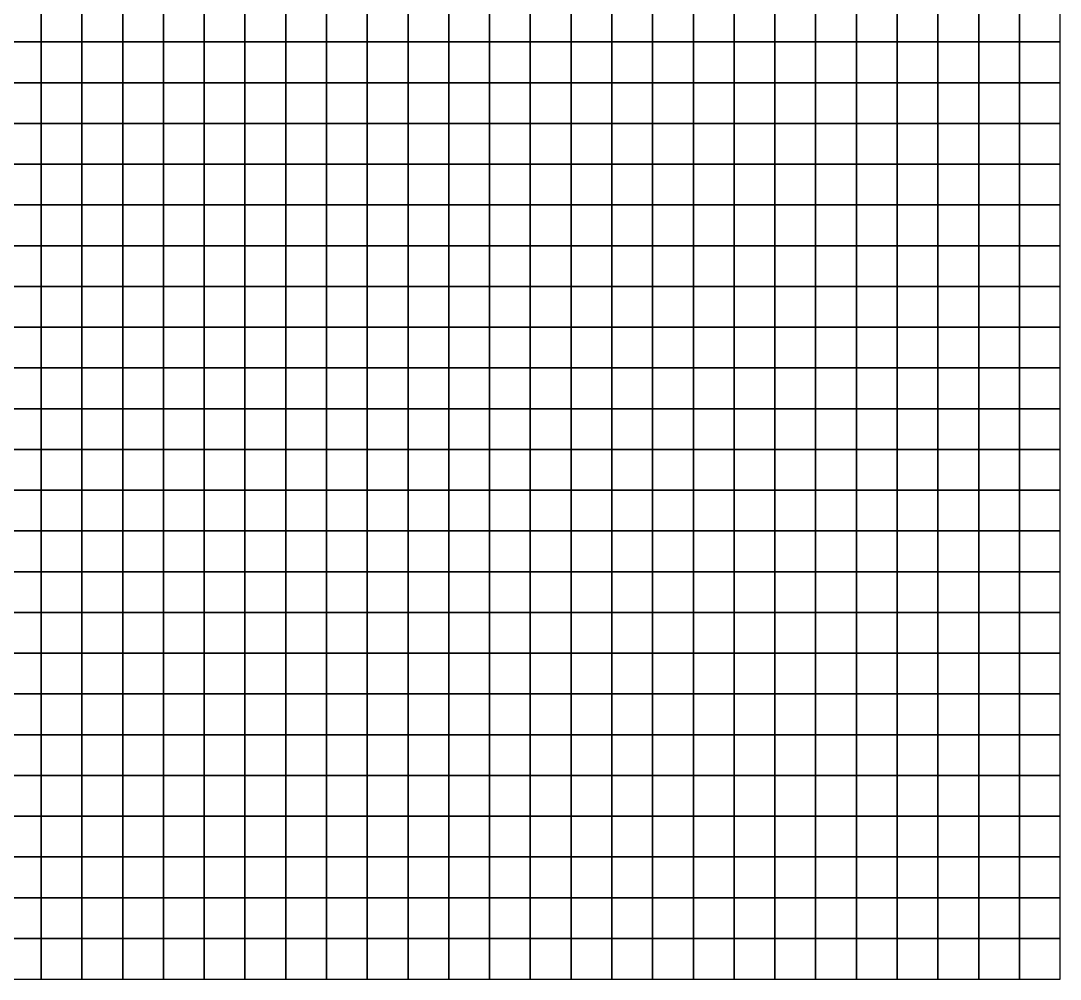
# Model space of a CAD drawing. Header units: metres. Extents: x 0 to 500, y 0 to 480.
# Drawn here: x 245 to 500, y 0 to 235.2 of the extents above; entities that cross this region are included whole.
import ezdxf

# ---------------------------------------------------------------- set-up
doc = ezdxf.new("R2010")
doc.units = ezdxf.units.M

msp = doc.modelspace()

# ---------------------------------------------------------------- linework, layer by layer
at = {"layer": 'B2'}
for points in [[(240, 230, -273.12), (250, 230, -271.6), (250, 240, -275.6), (240, 240, -277.11)], [(250, 230, -271.6), (260, 230, -270.09), (260, 240, -274.11), (250, 240, -275.6)], [(260, 230, -270.09), (270, 230, -268.58), (270, 240, -272.62), (260, 240, -274.11)], [(270, 230, -268.58), (280, 230, -267.07), (280, 240, -271.14), (270, 240, -272.62)], [(280, 230, -267.07), (290, 230, -265.83), (290, 240, -269.91), (280, 240, -271.14)], [(290, 230, -265.83), (300, 230, -264.87), (300, 240, -268.94), (290, 240, -269.91)], [(300, 230, -264.87), (310, 230, -264.19), (310, 240, -268.22), (300, 240, -268.94)], [(310, 230, -264.19), (320, 230, -263.78), (320, 240, -267.76), (310, 240, -268.22)], [(320, 230, -263.78), (330, 230, -263.66), (330, 240, -267.56), (320, 240, -267.76)], [(330, 230, -263.66), (340, 230, -263.53), (340, 240, -267.36), (330, 240, -267.56)], [(340, 230, -263.53), (350, 230, -263.41), (350, 240, -267.16), (340, 240, -267.36)], [(350, 230, -263.41), (360, 230, -263.29), (360, 240, -266.96), (350, 240, -267.16)], [(360, 230, -263.29), (370, 230, -263.16), (370, 240, -266.77), (360, 240, -266.96)], [(370, 230, -263.16), (380, 230, -263.03), (380, 240, -266.56), (370, 240, -266.77)], [(380, 230, -263.03), (390, 230, -262.78), (390, 240, -266.23), (380, 240, -266.56)], [(390, 230, -262.78), (400, 230, -262.4), (400, 240, -265.75), (390, 240, -266.23)], [(400, 230, -262.4), (410, 230, -261.9), (410, 240, -265.14), (400, 240, -265.75)], [(410, 230, -261.9), (420, 230, -261.27), (420, 240, -264.39), (410, 240, -265.14)], [(420, 230, -261.27), (430, 230, -260.53), (430, 240, -263.52), (420, 240, -264.39)], [(430, 230, -260.53), (440, 230, -259.79), (440, 240, -262.65), (430, 240, -263.52)], [(440, 230, -259.79), (450, 230, -259.05), (450, 240, -261.79), (440, 240, -262.65)], [(450, 230, -259.05), (460, 230, -258.31), (460, 240, -260.93), (450, 240, -261.79)], [(460, 230, -258.31), (470, 230, -257.58), (470, 240, -260.08), (460, 240, -260.93)], [(470, 230, -257.58), (480, 230, -256.84), (480, 240, -259.23), (470, 240, -260.08)], [(480, 230, -256.84), (490, 230, -256.25), (490, 240, -258.55), (480, 240, -259.23)], [(490, 230, -256.25), (500, 230, -255.81), (500, 240, -258.04), (490, 240, -258.55)], [(240, 220, -269.35), (250, 220, -267.78), (250, 230, -271.6), (240, 230, -273.12)], [(250, 220, -267.78), (260, 220, -266.2), (260, 230, -270.09), (250, 230, -271.6)], [(260, 220, -266.2), (270, 220, -264.63), (270, 230, -268.58), (260, 230, -270.09)], [(270, 220, -264.63), (280, 220, -263.06), (280, 230, -267.07), (270, 230, -268.58)], [(280, 220, -263.06), (290, 220, -261.8), (290, 230, -265.83), (280, 230, -267.07)], [(290, 220, -261.8), (300, 220, -260.83), (300, 230, -264.87), (290, 230, -265.83)], [(300, 220, -260.83), (310, 220, -260.17), (310, 230, -264.19), (300, 230, -264.87)], [(310, 220, -260.17), (320, 220, -259.81), (320, 230, -263.78), (310, 230, -264.19)], [(320, 220, -259.81), (330, 220, -259.75), (330, 230, -263.66), (320, 230, -263.78)], [(330, 220, -259.75), (340, 220, -259.7), (340, 230, -263.53), (330, 230, -263.66)], [(340, 220, -259.7), (350, 220, -259.65), (350, 230, -263.41), (340, 230, -263.53)], [(350, 220, -259.65), (360, 220, -259.6), (360, 230, -263.29), (350, 230, -263.41)], [(360, 220, -259.6), (370, 220, -259.55), (370, 230, -263.16), (360, 230, -263.29)], [(370, 220, -259.55), (380, 220, -259.5), (380, 230, -263.03), (370, 230, -263.16)], [(380, 220, -259.5), (390, 220, -259.32), (390, 230, -262.78), (380, 230, -263.03)], [(390, 220, -259.32), (400, 220, -259.03), (400, 230, -262.4), (390, 230, -262.78)], [(400, 220, -259.03), (410, 220, -258.62), (410, 230, -261.9), (400, 230, -262.4)], [(410, 220, -258.62), (420, 220, -258.09), (420, 230, -261.27), (410, 230, -261.9)], [(420, 220, -258.09), (430, 220, -257.45), (430, 230, -260.53), (420, 230, -261.27)], [(430, 220, -257.45), (440, 220, -256.82), (440, 230, -259.79), (430, 230, -260.53)], [(440, 220, -256.82), (450, 220, -256.18), (450, 230, -259.05), (440, 230, -259.79)], [(450, 220, -256.18), (460, 220, -255.55), (460, 230, -258.31), (450, 230, -259.05)], [(460, 220, -255.55), (470, 220, -254.92), (470, 230, -257.58), (460, 230, -258.31)], [(470, 220, -254.92), (480, 220, -254.29), (480, 230, -256.84), (470, 230, -257.58)], [(480, 220, -254.29), (490, 220, -253.78), (490, 230, -256.25), (480, 230, -256.84)], [(490, 220, -253.78), (500, 220, -253.4), (500, 230, -255.81), (490, 230, -256.25)], [(240, 210, -265.58), (250, 210, -263.95), (250, 220, -267.78), (240, 220, -269.35)], [(250, 210, -263.95), (260, 210, -262.32), (260, 220, -266.2), (250, 220, -267.78)], [(260, 210, -262.32), (270, 210, -260.69), (270, 220, -264.63), (260, 220, -266.2)], [(270, 210, -260.69), (280, 210, -259.06), (280, 220, -263.06), (270, 220, -264.63)], [(280, 210, -259.06), (290, 210, -257.78), (290, 220, -261.8), (280, 220, -263.06)], [(290, 210, -257.78), (300, 210, -256.83), (300, 220, -260.83), (290, 220, -261.8)], [(300, 210, -256.83), (310, 210, -256.24), (310, 220, -260.17), (300, 220, -260.83)], [(310, 210, -256.24), (320, 210, -255.98), (320, 220, -259.81), (310, 220, -260.17)], [(320, 210, -255.98), (330, 210, -256.07), (330, 220, -259.75), (320, 220, -259.81)], [(330, 210, -256.07), (340, 210, -256.17), (340, 220, -259.7), (330, 220, -259.75)], [(340, 210, -256.17), (350, 210, -256.27), (350, 220, -259.65), (340, 220, -259.7)], [(350, 210, -256.27), (360, 210, -256.36), (360, 220, -259.6), (350, 220, -259.65)], [(360, 210, -256.36), (370, 210, -256.45), (370, 220, -259.55), (360, 220, -259.6)], [(370, 210, -256.45), (380, 210, -256.53), (380, 220, -259.5), (370, 220, -259.55)], [(380, 210, -256.53), (390, 210, -256.48), (390, 220, -259.32), (380, 220, -259.5)], [(390, 210, -256.48), (400, 210, -256.29), (400, 220, -259.03), (390, 220, -259.32)], [(400, 210, -256.29), (410, 210, -255.96), (410, 220, -258.62), (400, 220, -259.03)], [(410, 210, -255.96), (420, 210, -255.51), (420, 220, -258.09), (410, 220, -258.62)], [(420, 210, -255.51), (430, 210, -254.93), (430, 220, -257.45), (420, 220, -258.09)], [(430, 210, -254.93), (440, 210, -254.35), (440, 220, -256.82), (430, 220, -257.45)], [(440, 210, -254.35), (450, 210, -253.77), (450, 220, -256.18), (440, 220, -256.82)], [(450, 210, -253.77), (460, 210, -253.2), (460, 220, -255.55), (450, 220, -256.18)], [(460, 210, -253.2), (470, 210, -252.63), (470, 220, -254.92), (460, 220, -255.55)], [(470, 210, -252.63), (480, 210, -252.06), (480, 220, -254.29), (470, 220, -254.92)], [(480, 210, -252.06), (490, 210, -251.6), (490, 220, -253.78), (480, 220, -254.29)], [(490, 210, -251.6), (500, 210, -251.26), (500, 220, -253.4), (490, 220, -253.78)], [(240, 200, -261.8), (250, 200, -260.11), (250, 210, -263.95), (240, 210, -265.58)], [(250, 200, -260.11), (260, 200, -258.42), (260, 210, -262.32), (250, 210, -263.95)], [(260, 200, -258.42), (270, 200, -256.73), (270, 210, -260.69), (260, 210, -262.32)], [(270, 200, -256.73), (280, 200, -255.05), (280, 210, -259.06), (270, 210, -260.69)], [(280, 200, -255.05), (290, 200, -253.74), (290, 210, -257.78), (280, 210, -259.06)], [(290, 200, -253.74), (300, 200, -252.83), (300, 210, -256.83), (290, 210, -257.78)], [(300, 200, -252.83), (310, 200, -252.29), (310, 210, -256.24), (300, 210, -256.83)], [(310, 200, -252.29), (320, 200, -252.15), (320, 210, -255.98), (310, 210, -256.24)], [(320, 200, -252.15), (330, 200, -252.39), (330, 210, -256.07), (320, 210, -255.98)], [(330, 200, -252.39), (340, 200, -252.65), (340, 210, -256.17), (330, 210, -256.07)], [(340, 200, -252.65), (350, 200, -252.9), (350, 210, -256.27), (340, 210, -256.17)], [(350, 200, -252.9), (360, 200, -253.16), (360, 210, -256.36), (350, 210, -256.27)], [(360, 200, -253.16), (370, 200, -253.42), (370, 210, -256.45), (360, 210, -256.36)], [(370, 200, -253.42), (380, 200, -253.67), (380, 210, -256.53), (370, 210, -256.45)], [(380, 200, -253.67), (390, 200, -253.78), (390, 210, -256.48), (380, 210, -256.53)], [(390, 200, -253.78), (400, 200, -253.74), (400, 210, -256.29), (390, 210, -256.48)], [(400, 200, -253.74), (410, 200, -253.55), (410, 210, -255.96), (400, 210, -256.29)], [(410, 200, -253.55), (420, 200, -253.21), (420, 210, -255.51), (410, 210, -255.96)], [(420, 200, -253.21), (430, 200, -252.73), (430, 210, -254.93), (420, 210, -255.51)], [(430, 200, -252.73), (440, 200, -252.25), (440, 210, -254.35), (430, 210, -254.93)], [(440, 200, -252.25), (450, 200, -251.78), (450, 210, -253.77), (440, 210, -254.35)], [(450, 200, -251.78), (460, 200, -251.31), (460, 210, -253.2), (450, 210, -253.77)], [(460, 200, -251.31), (470, 200, -250.83), (470, 210, -252.63), (460, 210, -253.2)], [(470, 200, -250.83), (480, 200, -250.36), (480, 210, -252.06), (470, 210, -252.63)], [(480, 200, -250.36), (490, 200, -249.97), (490, 210, -251.6), (480, 210, -252.06)], [(490, 200, -249.97), (500, 200, -249.68), (500, 210, -251.26), (490, 210, -251.6)], [(240, 190, -258.02), (250, 190, -256.28), (250, 200, -260.11), (240, 200, -261.8)], [(250, 190, -256.28), (260, 190, -254.54), (260, 200, -258.42), (250, 200, -260.11)], [(260, 190, -254.54), (270, 190, -252.79), (270, 200, -256.73), (260, 200, -258.42)], [(270, 190, -252.79), (280, 190, -251.04), (280, 200, -255.05), (270, 200, -256.73)], [(280, 190, -251.04), (290, 190, -249.73), (290, 200, -253.74), (280, 200, -255.05)], [(290, 190, -249.73), (300, 190, -248.84), (300, 200, -252.83), (290, 200, -253.74)], [(300, 190, -248.84), (310, 190, -248.38), (310, 200, -252.29), (300, 200, -252.83)], [(310, 190, -248.38), (320, 190, -248.35), (320, 200, -252.15), (310, 200, -252.29)], [(320, 190, -248.35), (330, 190, -248.76), (330, 200, -252.39), (320, 200, -252.15)], [(330, 190, -248.76), (340, 190, -249.17), (340, 200, -252.65), (330, 200, -252.39)], [(340, 190, -249.17), (350, 190, -249.59), (350, 200, -252.9), (340, 200, -252.65)], [(350, 190, -249.59), (360, 190, -250.01), (360, 200, -253.16), (350, 200, -252.9)], [(360, 190, -250.01), (370, 190, -250.43), (370, 200, -253.42), (360, 200, -253.16)], [(370, 190, -250.43), (380, 190, -250.85), (380, 200, -253.67), (370, 200, -253.42)], [(380, 190, -250.85), (390, 190, -251.11), (390, 200, -253.78), (380, 200, -253.67)], [(390, 190, -251.11), (400, 190, -251.22), (400, 200, -253.74), (390, 200, -253.78)], [(400, 190, -251.22), (410, 190, -251.18), (410, 200, -253.55), (400, 200, -253.74)], [(410, 190, -251.18), (420, 190, -251), (420, 200, -253.21), (410, 200, -253.55)], [(420, 190, -251), (430, 190, -250.66), (430, 200, -252.73), (420, 200, -253.21)], [(430, 190, -250.66), (440, 190, -250.33), (440, 200, -252.25), (430, 200, -252.73)], [(440, 190, -250.33), (450, 190, -250.01), (450, 200, -251.78), (440, 200, -252.25)], [(450, 190, -250.01), (460, 190, -249.68), (460, 200, -251.31), (450, 200, -251.78)], [(460, 190, -249.68), (470, 190, -249.36), (470, 200, -250.83), (460, 200, -251.31)], [(470, 190, -249.36), (480, 190, -249.02), (480, 200, -250.36), (470, 200, -250.83)], [(480, 190, -249.02), (490, 190, -248.76), (490, 200, -249.97), (480, 200, -250.36)], [(490, 190, -248.76), (500, 190, -248.56), (500, 200, -249.68), (490, 200, -249.97)], [(240, 180, -253.63), (250, 180, -251.93), (250, 190, -256.28), (240, 190, -258.02)], [(250, 180, -251.93), (260, 180, -250.22), (260, 190, -254.54), (250, 190, -256.28)], [(260, 180, -250.22), (270, 180, -248.52), (270, 190, -252.79), (260, 190, -254.54)], [(270, 180, -248.52), (280, 180, -246.82), (280, 190, -251.04), (270, 190, -252.79)], [(280, 180, -246.82), (290, 180, -245.57), (290, 190, -249.73), (280, 190, -251.04)], [(290, 180, -245.57), (300, 180, -244.77), (300, 190, -248.84), (290, 190, -249.73)], [(300, 180, -244.77), (310, 180, -244.43), (310, 190, -248.38), (300, 190, -248.84)], [(310, 180, -244.43), (320, 180, -244.54), (320, 190, -248.35), (310, 190, -248.38)], [(320, 180, -244.54), (330, 180, -245.12), (330, 190, -248.76), (320, 190, -248.35)], [(330, 180, -245.12), (340, 180, -245.69), (340, 190, -249.17), (330, 190, -248.76)], [(340, 180, -245.69), (350, 180, -246.27), (350, 190, -249.59), (340, 190, -249.17)], [(350, 180, -246.27), (360, 180, -246.86), (360, 190, -250.01), (350, 190, -249.59)], [(360, 180, -246.86), (370, 180, -247.44), (370, 190, -250.43), (360, 190, -250.01)], [(370, 180, -247.44), (380, 180, -248.01), (380, 190, -250.85), (370, 190, -250.43)], [(380, 180, -248.01), (390, 180, -248.43), (390, 190, -251.11), (380, 190, -250.85)], [(390, 180, -248.43), (400, 180, -248.69), (400, 190, -251.22), (390, 190, -251.11)], [(400, 180, -248.69), (410, 180, -248.8), (410, 190, -251.18), (400, 190, -251.22)], [(410, 180, -248.8), (420, 180, -248.75), (420, 190, -251), (410, 190, -251.18)], [(420, 180, -248.75), (430, 180, -248.55), (430, 190, -250.66), (420, 190, -251)], [(430, 180, -248.55), (440, 180, -248.36), (440, 190, -250.33), (430, 190, -250.66)], [(440, 180, -248.36), (450, 180, -248.16), (450, 190, -250.01), (440, 190, -250.33)], [(450, 180, -248.16), (460, 180, -247.97), (460, 190, -249.68), (450, 190, -250.01)], [(460, 180, -247.97), (470, 180, -247.77), (470, 190, -249.36), (460, 190, -249.68)], [(470, 180, -247.77), (480, 180, -247.57), (480, 190, -249.02), (470, 190, -249.36)], [(480, 180, -247.57), (490, 180, -247.41), (490, 190, -248.76), (480, 190, -249.02)], [(490, 180, -247.41), (500, 180, -247.29), (500, 190, -248.56), (490, 190, -248.76)], [(240, 170, -249.37), (250, 170, -247.7), (250, 180, -251.93), (240, 180, -253.63)], [(250, 170, -247.7), (260, 170, -246.02), (260, 180, -250.22), (250, 180, -251.93)], [(260, 170, -246.02), (270, 170, -244.35), (270, 180, -248.52), (260, 180, -250.22)], [(270, 170, -244.35), (280, 170, -242.67), (280, 180, -246.82), (270, 180, -248.52)], [(280, 170, -242.67), (290, 170, -241.46), (290, 180, -245.57), (280, 180, -246.82)], [(290, 170, -241.46), (300, 170, -240.74), (300, 180, -244.77), (290, 180, -245.57)], [(300, 170, -240.74), (310, 170, -240.5), (310, 180, -244.43), (300, 180, -244.77)], [(310, 170, -240.5), (320, 170, -240.75), (320, 180, -244.54), (310, 180, -244.43)], [(320, 170, -240.75), (330, 170, -241.48), (330, 180, -245.12), (320, 180, -244.54)], [(330, 170, -241.48), (340, 170, -242.22), (340, 180, -245.69), (330, 180, -245.12)], [(340, 170, -242.22), (350, 170, -242.96), (350, 180, -246.27), (340, 180, -245.69)], [(350, 170, -242.96), (360, 170, -243.71), (360, 180, -246.86), (350, 180, -246.27)], [(360, 170, -243.71), (370, 170, -244.45), (370, 180, -247.44), (360, 180, -246.86)], [(370, 170, -244.45), (380, 170, -245.19), (380, 180, -248.01), (370, 180, -247.44)], [(380, 170, -245.19), (390, 170, -245.76), (390, 180, -248.43), (380, 180, -248.01)], [(390, 170, -245.76), (400, 170, -246.16), (400, 180, -248.69), (390, 180, -248.43)], [(400, 170, -246.16), (410, 170, -246.4), (410, 180, -248.8), (400, 180, -248.69)], [(410, 170, -246.4), (420, 170, -246.48), (420, 180, -248.75), (410, 180, -248.8)], [(420, 170, -246.48), (430, 170, -246.39), (430, 180, -248.55), (420, 180, -248.75)], [(430, 170, -246.39), (440, 170, -246.3), (440, 180, -248.36), (430, 180, -248.55)], [(440, 170, -246.3), (450, 170, -246.21), (450, 180, -248.16), (440, 180, -248.36)], [(450, 170, -246.21), (460, 170, -246.12), (460, 180, -247.97), (450, 180, -248.16)], [(460, 170, -246.12), (470, 170, -246.03), (470, 180, -247.77), (460, 180, -247.97)], [(470, 170, -246.03), (480, 170, -245.94), (480, 180, -247.57), (470, 180, -247.77)], [(480, 170, -245.94), (490, 170, -245.86), (490, 180, -247.41), (480, 180, -247.57)], [(490, 170, -245.86), (500, 170, -245.8), (500, 180, -247.29), (490, 180, -247.41)], [(240, 160, -245.24), (250, 160, -243.58), (250, 170, -247.7), (240, 170, -249.37)], [(250, 160, -243.58), (260, 160, -241.9), (260, 170, -246.02), (250, 170, -247.7)], [(260, 160, -241.9), (270, 160, -240.23), (270, 170, -244.35), (260, 170, -246.02)], [(270, 160, -240.23), (280, 160, -238.55), (280, 170, -242.67), (270, 170, -244.35)], [(280, 160, -238.55), (290, 160, -237.37), (290, 170, -241.46), (280, 170, -242.67)], [(290, 160, -237.37), (300, 160, -236.7), (300, 170, -240.74), (290, 170, -241.46)], [(300, 160, -236.7), (310, 160, -236.54), (310, 170, -240.5), (300, 170, -240.74)], [(310, 160, -236.54), (320, 160, -236.89), (320, 170, -240.75), (310, 170, -240.5)], [(320, 160, -236.89), (330, 160, -237.76), (330, 170, -241.48), (320, 170, -240.75)], [(330, 160, -237.76), (340, 160, -238.63), (340, 170, -242.22), (330, 170, -241.48)], [(340, 160, -238.63), (350, 160, -239.5), (350, 170, -242.96), (340, 170, -242.22)], [(350, 160, -239.5), (360, 160, -240.38), (360, 170, -243.71), (350, 170, -242.96)], [(360, 160, -240.38), (370, 160, -241.26), (370, 170, -244.45), (360, 170, -243.71)], [(370, 160, -241.26), (380, 160, -242.13), (380, 170, -245.19), (370, 170, -244.45)], [(380, 160, -242.13), (390, 160, -242.82), (390, 170, -245.76), (380, 170, -245.19)], [(390, 160, -242.82), (400, 160, -243.34), (400, 170, -246.16), (390, 170, -245.76)], [(400, 160, -243.34), (410, 160, -243.68), (410, 170, -246.4), (400, 170, -246.16)], [(410, 160, -243.68), (420, 160, -243.84), (420, 170, -246.48), (410, 170, -246.4)], [(420, 160, -243.84), (430, 160, -243.82), (430, 170, -246.39), (420, 170, -246.48)], [(430, 160, -243.82), (440, 160, -243.81), (440, 170, -246.3), (430, 170, -246.39)], [(440, 160, -243.81), (450, 160, -243.79), (450, 170, -246.21), (440, 170, -246.3)], [(450, 160, -243.79), (460, 160, -243.78), (460, 170, -246.12), (450, 170, -246.21)], [(460, 160, -243.78), (470, 160, -243.76), (470, 170, -246.03), (460, 170, -246.12)], [(470, 160, -243.76), (480, 160, -243.75), (480, 170, -245.94), (470, 170, -246.03)], [(480, 160, -243.75), (490, 160, -243.73), (490, 170, -245.86), (480, 170, -245.94)], [(490, 160, -243.73), (500, 160, -243.72), (500, 170, -245.8), (490, 170, -245.86)], [(240, 150, -241.29), (250, 150, -239.59), (250, 160, -243.58), (240, 160, -245.24)], [(250, 150, -239.59), (260, 150, -237.89), (260, 160, -241.9), (250, 160, -243.58)], [(260, 150, -237.89), (270, 150, -236.18), (270, 160, -240.23), (260, 160, -241.9)], [(270, 150, -236.18), (280, 150, -234.47), (280, 160, -238.55), (270, 160, -240.23)], [(280, 150, -234.47), (290, 150, -233.31), (290, 160, -237.37), (280, 160, -238.55)], [(290, 150, -233.31), (300, 150, -232.68), (300, 160, -236.7), (290, 160, -237.37)], [(300, 150, -232.68), (310, 150, -232.61), (310, 160, -236.54), (300, 160, -236.7)], [(310, 150, -232.61), (320, 150, -233.08), (320, 160, -236.89), (310, 160, -236.54)], [(320, 150, -233.08), (330, 150, -234.1), (330, 160, -237.76), (320, 160, -236.89)], [(330, 150, -234.1), (340, 150, -235.12), (340, 160, -238.63), (330, 160, -237.76)], [(340, 150, -235.12), (350, 150, -236.15), (350, 160, -239.5), (340, 160, -238.63)], [(350, 150, -236.15), (360, 150, -237.17), (360, 160, -240.38), (350, 160, -239.5)], [(360, 150, -237.17), (370, 150, -238.19), (370, 160, -241.26), (360, 160, -240.38)], [(370, 150, -238.19), (380, 150, -239.2), (380, 160, -242.13), (370, 160, -241.26)], [(380, 150, -239.2), (390, 150, -240.01), (390, 160, -242.82), (380, 160, -242.13)], [(390, 150, -240.01), (400, 150, -240.61), (400, 160, -243.34), (390, 160, -242.82)], [(400, 150, -240.61), (410, 150, -241), (410, 160, -243.68), (400, 160, -243.34)], [(410, 150, -241), (420, 150, -241.19), (420, 160, -243.84), (410, 160, -243.68)], [(420, 150, -241.19), (430, 150, -241.17), (430, 160, -243.82), (420, 160, -243.84)], [(430, 150, -241.17), (440, 150, -241.16), (440, 160, -243.81), (430, 160, -243.82)], [(440, 150, -241.16), (450, 150, -241.14), (450, 160, -243.79), (440, 160, -243.81)], [(450, 150, -241.14), (460, 150, -241.13), (460, 160, -243.78), (450, 160, -243.79)], [(460, 150, -241.13), (470, 150, -241.12), (470, 160, -243.76), (460, 160, -243.78)], [(470, 150, -241.12), (480, 150, -241.11), (480, 160, -243.75), (470, 160, -243.76)], [(480, 150, -241.11), (490, 150, -241.11), (490, 160, -243.73), (480, 160, -243.75)], [(490, 150, -241.11), (500, 150, -241.1), (500, 160, -243.72), (490, 160, -243.73)], [(240, 140, -237.35), (250, 140, -235.62), (250, 150, -239.59), (240, 150, -241.29)], [(250, 140, -235.62), (260, 140, -233.88), (260, 150, -237.89), (250, 150, -239.59)], [(260, 140, -233.88), (270, 140, -232.15), (270, 150, -236.18), (260, 150, -237.89)], [(270, 140, -232.15), (280, 140, -230.41), (280, 150, -234.47), (270, 150, -236.18)], [(280, 140, -230.41), (290, 140, -229.25), (290, 150, -233.31), (280, 150, -234.47)], [(290, 140, -229.25), (300, 140, -228.67), (300, 150, -232.68), (290, 150, -233.31)], [(300, 140, -228.67), (310, 140, -228.67), (310, 150, -232.61), (300, 150, -232.68)], [(310, 140, -228.67), (320, 140, -229.25), (320, 150, -233.08), (310, 150, -232.61)], [(320, 140, -229.25), (330, 140, -230.42), (330, 150, -234.1), (320, 150, -233.08)], [(330, 140, -230.42), (340, 140, -231.59), (340, 150, -235.12), (330, 150, -234.1)], [(340, 140, -231.59), (350, 140, -232.76), (350, 150, -236.15), (340, 150, -235.12)], [(350, 140, -232.76), (360, 140, -233.93), (360, 150, -237.17), (350, 150, -236.15)], [(360, 140, -233.93), (370, 140, -235.1), (370, 150, -238.19), (360, 150, -237.17)], [(370, 140, -235.1), (380, 140, -236.26), (380, 150, -239.2), (370, 150, -238.19)], [(380, 140, -236.26), (390, 140, -237.17), (390, 150, -240.01), (380, 150, -239.2)], [(390, 140, -237.17), (400, 140, -237.83), (400, 150, -240.61), (390, 150, -240.01)], [(400, 140, -237.83), (410, 140, -238.25), (410, 150, -241), (400, 150, -240.61)], [(410, 140, -238.25), (420, 140, -238.42), (420, 150, -241.19), (410, 150, -241)], [(420, 140, -238.42), (430, 140, -238.34), (430, 150, -241.17), (420, 150, -241.19)], [(430, 140, -238.34), (440, 140, -238.27), (440, 150, -241.16), (430, 150, -241.17)], [(440, 140, -238.27), (450, 140, -238.2), (450, 150, -241.14), (440, 150, -241.16)], [(450, 140, -238.2), (460, 140, -238.12), (460, 150, -241.13), (450, 150, -241.14)], [(460, 140, -238.12), (470, 140, -238.05), (470, 150, -241.12), (460, 150, -241.13)], [(470, 140, -238.05), (480, 140, -237.99), (480, 150, -241.11), (470, 150, -241.12)], [(480, 140, -237.99), (490, 140, -237.94), (490, 150, -241.11), (480, 150, -241.11)], [(490, 140, -237.94), (500, 140, -237.9), (500, 150, -241.1), (490, 150, -241.11)], [(240, 130, -233.46), (250, 130, -231.68), (250, 140, -235.62), (240, 140, -237.35)], [(250, 130, -231.68), (260, 130, -229.91), (260, 140, -233.88), (250, 140, -235.62)], [(260, 130, -229.91), (270, 130, -228.13), (270, 140, -232.15), (260, 140, -233.88)], [(270, 130, -228.13), (280, 130, -226.34), (280, 140, -230.41), (270, 140, -232.15)], [(280, 130, -226.34), (290, 130, -225.18), (290, 140, -229.25), (280, 140, -230.41)], [(290, 130, -225.18), (300, 130, -224.64), (300, 140, -228.67), (290, 140, -229.25)], [(300, 130, -224.64), (310, 130, -224.71), (310, 140, -228.67), (300, 140, -228.67)], [(310, 130, -224.71), (320, 130, -225.41), (320, 140, -229.25), (310, 140, -228.67)], [(320, 130, -225.41), (330, 130, -226.73), (330, 140, -230.42), (320, 140, -229.25)], [(330, 130, -226.73), (340, 130, -228.05), (340, 140, -231.59), (330, 140, -230.42)], [(340, 130, -228.05), (350, 130, -229.37), (350, 140, -232.76), (340, 140, -231.59)], [(350, 130, -229.37), (360, 130, -230.69), (360, 140, -233.93), (350, 140, -232.76)], [(360, 130, -230.69), (370, 130, -232.01), (370, 140, -235.1), (360, 140, -233.93)], [(370, 130, -232.01), (380, 130, -233.31), (380, 140, -236.26), (370, 140, -235.1)], [(380, 130, -233.31), (390, 130, -234.33), (390, 140, -237.17), (380, 140, -236.26)], [(390, 130, -234.33), (400, 130, -235.06), (400, 140, -237.83), (390, 140, -237.17)], [(400, 130, -235.06), (410, 130, -235.49), (410, 140, -238.25), (400, 140, -237.83)], [(410, 130, -235.49), (420, 130, -235.65), (420, 140, -238.42), (410, 140, -238.25)], [(420, 130, -235.65), (430, 130, -235.51), (430, 140, -238.34), (420, 140, -238.42)], [(430, 130, -235.51), (440, 130, -235.38), (440, 140, -238.27), (430, 140, -238.34)], [(440, 130, -235.38), (450, 130, -235.25), (450, 140, -238.2), (440, 140, -238.27)], [(450, 130, -235.25), (460, 130, -235.12), (460, 140, -238.12), (450, 140, -238.2)], [(460, 130, -235.12), (470, 130, -234.99), (470, 140, -238.05), (460, 140, -238.12)], [(470, 130, -234.99), (480, 130, -234.87), (480, 140, -237.99), (470, 140, -238.05)], [(480, 130, -234.87), (490, 130, -234.77), (490, 140, -237.94), (480, 140, -237.99)], [(490, 130, -234.77), (500, 130, -234.7), (500, 140, -237.9), (490, 140, -237.94)], [(240, 120, -229.51), (250, 120, -227.82), (250, 130, -231.68), (240, 130, -233.46)], [(250, 120, -227.82), (260, 120, -226.13), (260, 130, -229.91), (250, 130, -231.68)], [(260, 120, -226.13), (270, 120, -224.44), (270, 130, -228.13), (260, 130, -229.91)], [(270, 120, -224.44), (280, 120, -222.75), (280, 130, -226.34), (270, 130, -228.13)], [(280, 120, -222.75), (290, 120, -221.68), (290, 130, -225.18), (280, 130, -226.34)], [(290, 120, -221.68), (300, 120, -221.22), (300, 130, -224.64), (290, 130, -225.18)], [(300, 120, -221.22), (310, 120, -221.37), (310, 130, -224.71), (300, 130, -224.64)], [(310, 120, -221.37), (320, 120, -222.15), (320, 130, -225.41), (310, 130, -224.71)], [(320, 120, -222.15), (330, 120, -223.54), (330, 130, -226.73), (320, 130, -225.41)], [(330, 120, -223.54), (340, 120, -224.94), (340, 130, -228.05), (330, 130, -226.73)], [(340, 120, -224.94), (350, 120, -226.33), (350, 130, -229.37), (340, 130, -228.05)], [(350, 120, -226.33), (360, 120, -227.72), (360, 130, -230.69), (350, 130, -229.37)], [(360, 120, -227.72), (370, 120, -229.11), (370, 130, -232.01), (360, 130, -230.69)], [(370, 120, -229.11), (380, 120, -230.5), (380, 130, -233.31), (370, 130, -232.01)], [(380, 120, -230.5), (390, 120, -231.57), (390, 130, -234.33), (380, 130, -233.31)], [(390, 120, -231.57), (400, 120, -232.33), (400, 130, -235.06), (390, 130, -234.33)], [(400, 120, -232.33), (410, 120, -232.77), (410, 130, -235.49), (400, 130, -235.06)], [(410, 120, -232.77), (420, 120, -232.91), (420, 130, -235.65), (410, 130, -235.49)], [(420, 120, -232.91), (430, 120, -232.73), (430, 130, -235.51), (420, 130, -235.65)], [(430, 120, -232.73), (440, 120, -232.55), (440, 130, -235.38), (430, 130, -235.51)], [(440, 120, -232.55), (450, 120, -232.38), (450, 130, -235.25), (440, 130, -235.38)], [(450, 120, -232.38), (460, 120, -232.2), (460, 130, -235.12), (450, 130, -235.25)], [(460, 120, -232.2), (470, 120, -232.03), (470, 130, -234.99), (460, 130, -235.12)], [(470, 120, -232.03), (480, 120, -231.86), (480, 130, -234.87), (470, 130, -234.99)], [(480, 120, -231.86), (490, 120, -231.73), (490, 130, -234.77), (480, 130, -234.87)], [(490, 120, -231.73), (500, 120, -231.63), (500, 130, -234.7), (490, 130, -234.77)], [(240, 110, -225.79), (250, 110, -224.31), (250, 120, -227.82), (240, 120, -229.51)], [(250, 110, -224.31), (260, 110, -222.83), (260, 120, -226.13), (250, 120, -227.82)], [(260, 110, -222.83), (270, 110, -221.34), (270, 120, -224.44), (260, 120, -226.13)], [(270, 110, -221.34), (280, 110, -219.84), (280, 120, -222.75), (270, 120, -224.44)], [(280, 110, -219.84), (290, 110, -218.92), (290, 120, -221.68), (280, 120, -222.75)], [(290, 110, -218.92), (300, 110, -218.56), (300, 120, -221.22), (290, 120, -221.68)], [(300, 110, -218.56), (310, 110, -218.77), (310, 120, -221.37), (300, 120, -221.22)], [(310, 110, -218.77), (320, 110, -219.55), (320, 120, -222.15), (310, 120, -221.37)], [(320, 110, -219.55), (330, 110, -220.9), (330, 120, -223.54), (320, 120, -222.15)], [(330, 110, -220.9), (340, 110, -222.25), (340, 120, -224.94), (330, 120, -223.54)], [(340, 110, -222.25), (350, 110, -223.6), (350, 120, -226.33), (340, 120, -224.94)], [(350, 110, -223.6), (360, 110, -224.95), (360, 120, -227.72), (350, 120, -226.33)], [(360, 110, -224.95), (370, 110, -226.3), (370, 120, -229.11), (360, 120, -227.72)], [(370, 110, -226.3), (380, 110, -227.65), (380, 120, -230.5), (370, 120, -229.11)], [(380, 110, -227.65), (390, 110, -228.69), (390, 120, -231.57), (380, 120, -230.5)], [(390, 110, -228.69), (400, 110, -229.42), (400, 120, -232.33), (390, 120, -231.57)], [(400, 110, -229.42), (410, 110, -229.84), (410, 120, -232.77), (400, 120, -232.33)], [(410, 110, -229.84), (420, 110, -229.95), (420, 120, -232.91), (410, 120, -232.77)], [(420, 110, -229.95), (430, 110, -229.75), (430, 120, -232.73), (420, 120, -232.91)], [(430, 110, -229.75), (440, 110, -229.56), (440, 120, -232.55), (430, 120, -232.73)], [(440, 110, -229.56), (450, 110, -229.37), (450, 120, -232.38), (440, 120, -232.55)], [(450, 110, -229.37), (460, 110, -229.18), (460, 120, -232.2), (450, 120, -232.38)], [(460, 110, -229.18), (470, 110, -228.99), (470, 120, -232.03), (460, 120, -232.2)], [(470, 110, -228.99), (480, 110, -228.8), (480, 120, -231.86), (470, 120, -232.03)], [(480, 110, -228.8), (490, 110, -228.65), (490, 120, -231.73), (480, 120, -231.86)], [(490, 110, -228.65), (500, 110, -228.53), (500, 120, -231.63), (490, 120, -231.73)], [(240, 100, -221.78), (250, 100, -220.54), (250, 110, -224.31), (240, 110, -225.79)], [(250, 100, -220.54), (260, 100, -219.31), (260, 110, -222.83), (250, 110, -224.31)], [(260, 100, -219.31), (270, 100, -218.07), (270, 110, -221.34), (260, 110, -222.83)], [(270, 100, -218.07), (280, 100, -216.83), (280, 110, -219.84), (270, 110, -221.34)], [(280, 100, -216.83), (290, 100, -216.08), (290, 110, -218.92), (280, 110, -219.84)], [(290, 100, -216.08), (300, 100, -215.83), (300, 110, -218.56), (290, 110, -218.92)], [(300, 100, -215.83), (310, 100, -216.08), (310, 110, -218.77), (300, 110, -218.56)], [(310, 100, -216.08), (320, 100, -216.84), (320, 110, -219.55), (310, 110, -218.77)], [(320, 100, -216.84), (330, 100, -218.1), (330, 110, -220.9), (320, 110, -219.55)], [(330, 100, -218.1), (340, 100, -219.37), (340, 110, -222.25), (330, 110, -220.9)], [(340, 100, -219.37), (350, 100, -220.63), (350, 110, -223.6), (340, 110, -222.25)], [(350, 100, -220.63), (360, 100, -221.89), (360, 110, -224.95), (350, 110, -223.6)], [(360, 100, -221.89), (370, 100, -223.15), (370, 110, -226.3), (360, 110, -224.95)], [(370, 100, -223.15), (380, 100, -224.42), (380, 110, -227.65), (370, 110, -226.3)], [(380, 100, -224.42), (390, 100, -225.4), (390, 110, -228.69), (380, 110, -227.65)], [(390, 100, -225.4), (400, 100, -226.1), (400, 110, -229.42), (390, 110, -228.69)], [(400, 100, -226.1), (410, 100, -226.52), (410, 110, -229.84), (400, 110, -229.42)], [(410, 100, -226.52), (420, 100, -226.65), (420, 110, -229.95), (410, 110, -229.84)], [(420, 100, -226.65), (430, 100, -226.5), (430, 110, -229.75), (420, 110, -229.95)], [(430, 100, -226.5), (440, 100, -226.35), (440, 110, -229.56), (430, 110, -229.75)], [(440, 100, -226.35), (450, 100, -226.2), (450, 110, -229.37), (440, 110, -229.56)], [(450, 100, -226.2), (460, 100, -226.06), (460, 110, -229.18), (450, 110, -229.37)], [(460, 100, -226.06), (470, 100, -225.91), (470, 110, -228.99), (460, 110, -229.18)], [(470, 100, -225.91), (480, 100, -225.76), (480, 110, -228.8), (470, 110, -228.99)], [(480, 100, -225.76), (490, 100, -225.65), (490, 110, -228.65), (480, 110, -228.8)], [(490, 100, -225.65), (500, 100, -225.56), (500, 110, -228.53), (490, 110, -228.65)], [(240, 90, -217.82), (250, 90, -216.85), (250, 100, -220.54), (240, 100, -221.78)], [(250, 90, -216.85), (260, 90, -215.88), (260, 100, -219.31), (250, 100, -220.54)], [(260, 90, -215.88), (270, 90, -214.9), (270, 100, -218.07), (260, 100, -219.31)], [(270, 90, -214.9), (280, 90, -213.92), (280, 100, -216.83), (270, 100, -218.07)], [(280, 90, -213.92), (290, 90, -213.37), (290, 100, -216.08), (280, 100, -216.83)], [(290, 90, -213.37), (300, 90, -213.24), (300, 100, -215.83), (290, 100, -216.08)], [(300, 90, -213.24), (310, 90, -213.54), (310, 100, -216.08), (300, 100, -215.83)], [(310, 90, -213.54), (320, 90, -214.27), (320, 100, -216.84), (310, 100, -216.08)], [(320, 90, -214.27), (330, 90, -215.43), (330, 100, -218.1), (320, 100, -216.84)], [(330, 90, -215.43), (340, 90, -216.59), (340, 100, -219.37), (330, 100, -218.1)], [(340, 90, -216.59), (350, 90, -217.75), (350, 100, -220.63), (340, 100, -219.37)], [(350, 90, -217.75), (360, 90, -218.91), (360, 100, -221.89), (350, 100, -220.63)], [(360, 90, -218.91), (370, 90, -220.07), (370, 100, -223.15), (360, 100, -221.89)], [(370, 90, -220.07), (380, 90, -221.24), (380, 100, -224.42), (370, 100, -223.15)], [(380, 90, -221.24), (390, 90, -222.15), (390, 100, -225.4), (380, 100, -224.42)], [(390, 90, -222.15), (400, 90, -222.81), (400, 100, -226.1), (390, 100, -225.4)], [(400, 90, -222.81), (410, 90, -223.22), (410, 100, -226.52), (400, 100, -226.1)], [(410, 90, -223.22), (420, 90, -223.38), (420, 100, -226.65), (410, 100, -226.52)], [(420, 90, -223.38), (430, 90, -223.29), (430, 100, -226.5), (420, 100, -226.65)], [(430, 90, -223.29), (440, 90, -223.2), (440, 100, -226.35), (430, 100, -226.5)], [(440, 90, -223.2), (450, 90, -223.11), (450, 100, -226.2), (440, 100, -226.35)], [(450, 90, -223.11), (460, 90, -223.02), (460, 100, -226.06), (450, 100, -226.2)], [(460, 90, -223.02), (470, 90, -222.93), (470, 100, -225.91), (460, 100, -226.06)], [(470, 90, -222.93), (480, 90, -222.85), (480, 100, -225.76), (470, 100, -225.91)], [(480, 90, -222.85), (490, 90, -222.78), (490, 100, -225.65), (480, 100, -225.76)], [(490, 90, -222.78), (500, 90, -222.72), (500, 100, -225.56), (490, 100, -225.65)], [(240, 80, -213.97), (250, 80, -213.33), (250, 90, -216.85), (240, 90, -217.82)], [(250, 80, -213.33), (260, 80, -212.68), (260, 90, -215.88), (250, 90, -216.85)], [(260, 80, -212.68), (270, 80, -212.03), (270, 90, -214.9), (260, 90, -215.88)], [(270, 80, -212.03), (280, 80, -211.37), (280, 90, -213.92), (270, 90, -214.9)], [(280, 80, -211.37), (290, 80, -211.04), (290, 90, -213.37), (280, 90, -213.92)], [(290, 80, -211.04), (300, 80, -211.06), (300, 90, -213.24), (290, 90, -213.37)], [(300, 80, -211.06), (310, 80, -211.41), (310, 90, -213.54), (300, 90, -213.24)], [(310, 80, -211.41), (320, 80, -212.11), (320, 90, -214.27), (310, 90, -213.54)], [(320, 80, -212.11), (330, 80, -213.15), (330, 90, -215.43), (320, 90, -214.27)], [(330, 80, -213.15), (340, 80, -214.19), (340, 90, -216.59), (330, 90, -215.43)], [(340, 80, -214.19), (350, 80, -215.24), (350, 90, -217.75), (340, 90, -216.59)], [(350, 80, -215.24), (360, 80, -216.28), (360, 90, -218.91), (350, 90, -217.75)], [(360, 80, -216.28), (370, 80, -217.32), (370, 90, -220.07), (360, 90, -218.91)], [(370, 80, -217.32), (380, 80, -218.37), (380, 90, -221.24), (370, 90, -220.07)], [(380, 80, -218.37), (390, 80, -219.19), (390, 90, -222.15), (380, 90, -221.24)], [(390, 80, -219.19), (400, 80, -219.78), (400, 90, -222.81), (390, 90, -222.15)], [(400, 80, -219.78), (410, 80, -220.16), (410, 90, -223.22), (400, 90, -222.81)], [(410, 80, -220.16), (420, 80, -220.3), (420, 90, -223.38), (410, 90, -223.22)], [(420, 80, -220.3), (430, 80, -220.23), (430, 90, -223.29), (420, 90, -223.38)], [(430, 80, -220.23), (440, 80, -220.15), (440, 90, -223.2), (430, 90, -223.29)], [(440, 80, -220.15), (450, 80, -220.08), (450, 90, -223.11), (440, 90, -223.2)], [(450, 80, -220.08), (460, 80, -220), (460, 90, -223.02), (450, 90, -223.11)], [(460, 80, -220), (470, 80, -219.93), (470, 90, -222.93), (460, 90, -223.02)], [(470, 80, -219.93), (480, 80, -219.86), (480, 90, -222.85), (470, 90, -222.93)], [(480, 80, -219.86), (490, 80, -219.81), (490, 90, -222.78), (480, 90, -222.85)], [(490, 80, -219.81), (500, 80, -219.77), (500, 90, -222.72), (490, 90, -222.78)], [(240, 70, -210.07), (250, 70, -209.73), (250, 80, -213.33), (240, 80, -213.97)], [(250, 70, -209.73), (260, 70, -209.39), (260, 80, -212.68), (250, 80, -213.33)], [(260, 70, -209.39), (270, 70, -209.05), (270, 80, -212.03), (260, 80, -212.68)], [(270, 70, -209.05), (280, 70, -208.7), (280, 80, -211.37), (270, 80, -212.03)], [(280, 70, -208.7), (290, 70, -208.61), (290, 80, -211.04), (280, 80, -211.37)], [(290, 70, -208.61), (300, 70, -208.78), (300, 80, -211.06), (290, 80, -211.04)], [(300, 70, -208.78), (310, 70, -209.21), (310, 80, -211.41), (300, 80, -211.06)], [(310, 70, -209.21), (320, 70, -209.91), (320, 80, -212.11), (310, 80, -211.41)], [(320, 70, -209.91), (330, 70, -210.88), (330, 80, -213.15), (320, 80, -212.11)], [(330, 70, -210.88), (340, 70, -211.85), (340, 80, -214.19), (330, 80, -213.15)], [(340, 70, -211.85), (350, 70, -212.81), (350, 80, -215.24), (340, 80, -214.19)], [(350, 70, -212.81), (360, 70, -213.78), (360, 80, -216.28), (350, 80, -215.24)], [(360, 70, -213.78), (370, 70, -214.75), (370, 80, -217.32), (360, 80, -216.28)], [(370, 70, -214.75), (380, 70, -215.72), (380, 80, -218.37), (370, 80, -217.32)], [(380, 70, -215.72), (390, 70, -216.48), (390, 80, -219.19), (380, 80, -218.37)], [(390, 70, -216.48), (400, 70, -217.02), (400, 80, -219.78), (390, 80, -219.19)], [(400, 70, -217.02), (410, 70, -217.35), (410, 80, -220.16), (400, 80, -219.78)], [(410, 70, -217.35), (420, 70, -217.48), (420, 80, -220.3), (410, 80, -220.16)], [(420, 70, -217.48), (430, 70, -217.38), (430, 80, -220.23), (420, 80, -220.3)], [(430, 70, -217.38), (440, 70, -217.29), (440, 80, -220.15), (430, 80, -220.23)], [(440, 70, -217.29), (450, 70, -217.21), (450, 80, -220.08), (440, 80, -220.15)], [(450, 70, -217.21), (460, 70, -217.12), (460, 80, -220), (450, 80, -220.08)], [(460, 70, -217.12), (470, 70, -217.03), (470, 80, -219.93), (460, 80, -220)], [(470, 70, -217.03), (480, 70, -216.95), (480, 80, -219.86), (470, 80, -219.93)], [(480, 70, -216.95), (490, 70, -216.88), (490, 80, -219.81), (480, 80, -219.86)], [(490, 70, -216.88), (500, 70, -216.83), (500, 80, -219.77), (490, 80, -219.81)], [(240, 60, -206.41), (250, 60, -206.31), (250, 70, -209.73), (240, 70, -210.07)], [(250, 60, -206.31), (260, 60, -206.21), (260, 70, -209.39), (250, 70, -209.73)], [(260, 60, -206.21), (270, 60, -206.1), (270, 70, -209.05), (260, 70, -209.39)], [(270, 60, -206.1), (280, 60, -206), (280, 70, -208.7), (270, 70, -209.05)], [(280, 60, -206), (290, 60, -206.08), (290, 70, -208.61), (280, 70, -208.7)], [(290, 60, -206.08), (300, 60, -206.36), (300, 70, -208.78), (290, 70, -208.61)], [(300, 60, -206.36), (310, 60, -206.84), (310, 70, -209.21), (300, 70, -208.78)], [(310, 60, -206.84), (320, 60, -207.52), (320, 70, -209.91), (310, 70, -209.21)], [(320, 60, -207.52), (330, 60, -208.41), (330, 70, -210.88), (320, 70, -209.91)], [(330, 60, -208.41), (340, 60, -209.3), (340, 70, -211.85), (330, 70, -210.88)], [(340, 60, -209.3), (350, 60, -210.2), (350, 70, -212.81), (340, 70, -211.85)], [(350, 60, -210.2), (360, 60, -211.08), (360, 70, -213.78), (350, 70, -212.81)], [(360, 60, -211.08), (370, 60, -211.92), (370, 70, -214.75), (360, 70, -213.78)], [(370, 60, -211.92), (380, 60, -212.73), (380, 70, -215.72), (370, 70, -214.75)], [(380, 60, -212.73), (390, 60, -213.35), (390, 70, -216.48), (380, 70, -215.72)], [(390, 60, -213.35), (400, 60, -213.77), (400, 70, -217.02), (390, 70, -216.48)], [(400, 60, -213.77), (410, 60, -214.03), (410, 70, -217.35), (400, 70, -217.02)], [(410, 60, -214.03), (420, 60, -214.12), (420, 70, -217.48), (410, 70, -217.35)], [(420, 60, -214.12), (430, 60, -214.03), (430, 70, -217.38), (420, 70, -217.48)], [(430, 60, -214.03), (440, 60, -213.11), (440, 70, -217.29), (430, 70, -217.38)], [(440, 60, -213.11), (450, 60, -212.16), (450, 70, -217.21), (440, 70, -217.29)], [(450, 60, -212.16), (460, 60, -211.19), (460, 70, -217.12), (450, 70, -217.21)], [(460, 60, -211.19), (470, 60, -210.19), (470, 70, -217.03), (460, 70, -217.12)], [(470, 60, -210.19), (480, 60, -209.18), (480, 70, -216.95), (470, 70, -217.03)], [(480, 60, -209.18), (490, 60, -209.03), (490, 70, -216.88), (480, 70, -216.95)], [(490, 60, -209.03), (500, 60, -208.92), (500, 70, -216.83), (490, 70, -216.88)], [(240, 50, -203.13), (250, 50, -203.18), (250, 60, -206.31), (240, 60, -206.41)], [(250, 50, -203.18), (260, 50, -203.24), (260, 60, -206.21), (250, 60, -206.31)], [(260, 50, -203.24), (270, 50, -203.33), (270, 60, -206.1), (260, 60, -206.21)], [(270, 50, -203.33), (280, 50, -203.41), (280, 60, -206), (270, 60, -206.1)], [(280, 50, -203.41), (290, 50, -203.64), (290, 60, -206.08), (280, 60, -206)], [(290, 50, -203.64), (300, 50, -203.99), (300, 60, -206.36), (290, 60, -206.08)], [(300, 50, -203.99), (310, 50, -204.49), (310, 60, -206.84), (300, 60, -206.36)], [(310, 50, -204.49), (320, 50, -205.12), (320, 60, -207.52), (310, 60, -206.84)], [(320, 50, -205.12), (330, 50, -205.88), (330, 60, -208.41), (320, 60, -207.52)], [(330, 50, -205.88), (340, 50, -206.6), (340, 60, -209.3), (330, 60, -208.41)], [(340, 50, -206.6), (350, 50, -206.78), (350, 60, -210.2), (340, 60, -209.3)], [(350, 50, -206.78), (360, 50, -206.88), (360, 60, -211.08), (350, 60, -210.2)], [(360, 50, -206.88), (370, 50, -206.92), (370, 60, -211.92), (360, 60, -211.08)], [(370, 50, -206.92), (380, 50, -206.91), (380, 60, -212.73), (370, 60, -211.92)], [(380, 50, -206.91), (390, 50, -206.73), (390, 60, -213.35), (380, 60, -212.73)], [(390, 50, -206.73), (400, 50, -206.89), (400, 60, -213.77), (390, 60, -213.35)], [(400, 50, -206.89), (410, 50, -206.93), (410, 60, -214.03), (400, 60, -213.77)], [(410, 50, -206.93), (420, 50, -206.84), (420, 60, -214.12), (410, 60, -214.03)], [(420, 50, -206.84), (430, 50, -206.62), (430, 60, -214.03), (420, 60, -214.12)], [(430, 50, -206.62), (440, 50, -205.56), (440, 60, -213.11), (430, 60, -214.03)], [(440, 50, -205.56), (450, 50, -204.47), (450, 60, -212.16), (440, 60, -213.11)], [(450, 50, -204.47), (460, 50, -203.37), (460, 60, -211.19), (450, 60, -212.16)], [(460, 50, -203.37), (470, 50, -202.24), (470, 60, -210.19), (460, 60, -211.19)], [(470, 50, -202.24), (480, 50, -201.09), (480, 60, -209.18), (470, 60, -210.19)], [(480, 50, -201.09), (490, 50, -200.83), (490, 60, -209.03), (480, 60, -209.18)], [(490, 50, -200.83), (500, 50, -200.64), (500, 60, -208.92), (490, 60, -209.03)], [(240, 40, -199.62), (250, 40, -199.62), (250, 50, -203.18), (240, 50, -203.13)], [(250, 40, -199.62), (260, 40, -199.64), (260, 50, -203.24), (250, 50, -203.18)], [(260, 40, -199.64), (270, 40, -199.67), (270, 50, -203.33), (260, 50, -203.24)], [(270, 40, -199.67), (280, 40, -199.71), (280, 50, -203.41), (270, 50, -203.33)], [(280, 40, -199.71), (290, 40, -199.83), (290, 50, -203.64), (280, 50, -203.41)], [(290, 40, -199.83), (300, 40, -200.02), (300, 50, -203.99), (290, 50, -203.64)], [(300, 40, -200.02), (310, 40, -200.31), (310, 50, -204.49), (300, 50, -203.99)], [(310, 40, -200.31), (320, 40, -200.66), (320, 50, -205.12), (310, 50, -204.49)], [(320, 40, -200.66), (330, 40, -201.09), (330, 50, -205.88), (320, 50, -205.12)], [(330, 40, -201.09), (340, 40, -201.48), (340, 50, -206.6), (330, 50, -205.88)], [(340, 40, -201.48), (350, 40, -201.34), (350, 50, -206.78), (340, 50, -206.6)], [(350, 40, -201.34), (360, 40, -201.11), (360, 50, -206.88), (350, 50, -206.78)], [(360, 40, -201.11), (370, 40, -200.83), (370, 50, -206.92), (360, 50, -206.88)], [(370, 40, -200.83), (380, 40, -200.49), (380, 50, -206.91), (370, 50, -206.92)], [(380, 40, -200.49), (390, 40, -200.01), (390, 50, -206.73), (380, 50, -206.91)], [(390, 40, -200.01), (400, 40, -199.92), (400, 50, -206.89), (390, 50, -206.73)], [(400, 40, -199.92), (410, 40, -199.74), (410, 50, -206.93), (400, 50, -206.89)], [(410, 40, -199.74), (420, 40, -199.46), (420, 50, -206.84), (410, 50, -206.93)], [(420, 40, -199.46), (430, 40, -199.1), (430, 50, -206.62), (420, 50, -206.84)], [(430, 40, -199.1), (440, 40, -197.88), (440, 50, -205.56), (430, 50, -206.62)], [(440, 40, -197.88), (450, 40, -196.65), (450, 50, -204.47), (440, 50, -205.56)], [(450, 40, -196.65), (460, 40, -195.39), (460, 50, -203.37), (450, 50, -204.47)], [(460, 40, -195.39), (470, 40, -194.11), (470, 50, -202.24), (460, 50, -203.37)], [(470, 40, -194.11), (480, 40, -192.81), (480, 50, -201.09), (470, 50, -202.24)], [(480, 40, -192.81), (490, 40, -192.43), (490, 50, -200.83), (480, 50, -201.09)], [(490, 40, -192.43), (500, 40, -192.15), (500, 50, -200.64), (490, 50, -200.83)], [(240, 30, -196.07), (250, 30, -195.96), (250, 40, -199.62), (240, 40, -199.62)], [(250, 30, -195.96), (260, 30, -195.88), (260, 40, -199.64), (250, 40, -199.62)], [(260, 30, -195.88), (270, 30, -195.81), (270, 40, -199.67), (260, 40, -199.64)], [(270, 30, -195.81), (280, 30, -195.74), (280, 40, -199.71), (270, 40, -199.67)], [(280, 30, -195.74), (290, 30, -195.71), (290, 40, -199.83), (280, 40, -199.71)], [(290, 30, -195.71), (300, 30, -195.71), (300, 40, -200.02), (290, 40, -199.83)], [(300, 30, -195.71), (310, 30, -195.75), (310, 40, -200.31), (300, 40, -200.02)], [(310, 30, -195.75), (320, 30, -195.82), (320, 40, -200.66), (310, 40, -200.31)], [(320, 30, -195.82), (330, 30, -195.91), (330, 40, -201.09), (320, 40, -200.66)], [(330, 30, -195.91), (340, 30, -195.96), (340, 40, -201.48), (330, 40, -201.09)], [(340, 30, -195.96), (350, 30, -195.47), (350, 40, -201.34), (340, 40, -201.48)], [(350, 30, -195.47), (360, 30, -194.9), (360, 40, -201.11), (350, 40, -201.34)], [(360, 30, -194.9), (370, 30, -194.28), (370, 40, -200.83), (360, 40, -201.11)], [(370, 30, -194.28), (380, 30, -193.6), (380, 40, -200.49), (370, 40, -200.83)], [(380, 30, -193.6), (390, 30, -192.83), (390, 40, -200.01), (380, 40, -200.49)], [(390, 30, -192.83), (400, 30, -192.49), (400, 40, -199.92), (390, 40, -200.01)], [(400, 30, -192.49), (410, 30, -192.11), (410, 40, -199.74), (400, 40, -199.92)], [(410, 30, -192.11), (420, 30, -191.68), (420, 40, -199.46), (410, 40, -199.74)], [(420, 30, -191.68), (430, 30, -191.21), (430, 40, -199.1), (420, 40, -199.46)], [(430, 30, -191.21), (440, 30, -189.89), (440, 40, -197.88), (430, 40, -199.1)], [(440, 30, -189.89), (450, 30, -188.55), (450, 40, -196.65), (440, 40, -197.88)], [(450, 30, -188.55), (460, 30, -187.18), (460, 40, -195.39), (450, 40, -196.65)], [(460, 30, -187.18), (470, 30, -185.8), (470, 40, -194.11), (460, 40, -195.39)], [(470, 30, -185.8), (480, 30, -184.39), (480, 40, -192.81), (470, 40, -194.11)], [(480, 30, -184.39), (490, 30, -183.92), (490, 40, -192.43), (480, 40, -192.81)], [(490, 30, -183.92), (500, 30, -183.57), (500, 40, -192.15), (490, 40, -192.43)], [(240, 20, -192.4), (250, 20, -192.09), (250, 30, -195.96), (240, 30, -196.07)], [(250, 20, -192.09), (260, 20, -191.81), (260, 30, -195.88), (250, 30, -195.96)], [(260, 20, -191.81), (270, 20, -191.55), (270, 30, -195.81), (260, 30, -195.88)], [(270, 20, -191.55), (280, 20, -191.29), (280, 30, -195.74), (270, 30, -195.81)], [(280, 20, -191.29), (290, 20, -191.05), (290, 30, -195.71), (280, 30, -195.74)], [(290, 20, -191.05), (300, 20, -190.81), (300, 30, -195.71), (290, 30, -195.71)], [(300, 20, -190.81), (310, 20, -190.59), (310, 30, -195.75), (300, 30, -195.71)], [(310, 20, -190.59), (320, 20, -190.38), (320, 30, -195.82), (310, 30, -195.75)], [(320, 20, -190.38), (330, 20, -190.15), (330, 30, -195.91), (320, 30, -195.82)], [(330, 20, -190.15), (340, 20, -189.9), (340, 30, -195.96), (330, 30, -195.91)], [(340, 20, -189.9), (350, 20, -189.1), (350, 30, -195.47), (340, 30, -195.96)], [(350, 20, -189.1), (360, 20, -188.22), (360, 30, -194.9), (350, 30, -195.47)], [(360, 20, -188.22), (370, 20, -187.28), (370, 30, -194.28), (360, 30, -194.9)], [(370, 20, -187.28), (380, 20, -186.29), (380, 30, -193.6), (370, 30, -194.28)], [(380, 20, -186.29), (390, 20, -185.25), (390, 30, -192.83), (380, 30, -193.6)], [(390, 20, -185.25), (400, 20, -184.68), (400, 30, -192.49), (390, 30, -192.83)], [(400, 20, -184.68), (410, 20, -184.12), (410, 30, -192.11), (400, 30, -192.49)], [(410, 20, -184.12), (420, 20, -183.55), (420, 30, -191.68), (410, 30, -192.11)], [(420, 20, -183.55), (430, 20, -182.99), (430, 30, -191.21), (420, 30, -191.68)], [(430, 20, -182.99), (440, 20, -181.58), (440, 30, -189.89), (430, 30, -191.21)], [(440, 20, -181.58), (450, 20, -180.14), (450, 30, -188.55), (440, 30, -189.89)], [(450, 20, -180.14), (460, 20, -178.69), (460, 30, -187.18), (450, 30, -188.55)], [(460, 20, -178.69), (470, 20, -177.21), (470, 30, -185.8), (460, 30, -187.18)], [(470, 20, -177.21), (480, 20, -175.71), (480, 30, -184.39), (470, 30, -185.8)], [(480, 20, -175.71), (490, 20, -175.17), (490, 30, -183.92), (480, 30, -184.39)], [(490, 20, -175.17), (500, 20, -174.76), (500, 30, -183.57), (490, 30, -183.92)], [(240, 10, -189.07), (250, 10, -188.54), (250, 20, -192.09), (240, 20, -192.4)], [(250, 10, -188.54), (260, 10, -188.04), (260, 20, -191.81), (250, 20, -192.09)], [(260, 10, -188.04), (270, 10, -187.55), (270, 20, -191.55), (260, 20, -191.81)], [(270, 10, -187.55), (280, 10, -187.07), (280, 20, -191.29), (270, 20, -191.55)], [(280, 10, -187.07), (290, 10, -186.6), (290, 20, -191.05), (280, 20, -191.29)], [(290, 10, -186.6), (300, 10, -186.13), (300, 20, -190.81), (290, 20, -191.05)], [(300, 10, -186.13), (310, 10, -185.68), (310, 20, -190.59), (300, 20, -190.81)], [(310, 10, -185.68), (320, 10, -185.22), (320, 20, -190.38), (310, 20, -190.59)], [(320, 10, -185.22), (330, 10, -184.75), (330, 20, -190.15), (320, 20, -190.38)], [(330, 10, -184.75), (340, 10, -184.24), (340, 20, -189.9), (330, 20, -190.15)], [(340, 10, -184.24), (350, 10, -183.18), (350, 20, -189.1), (340, 20, -189.9)], [(350, 10, -183.18), (360, 10, -182.07), (360, 20, -188.22), (350, 20, -189.1)], [(360, 10, -182.07), (370, 10, -180.93), (370, 20, -187.28), (360, 20, -188.22)], [(370, 10, -180.93), (380, 10, -179.77), (380, 20, -186.29), (370, 20, -187.28)], [(380, 10, -179.77), (390, 10, -178.59), (390, 20, -185.25), (380, 20, -186.29)], [(390, 10, -178.59), (400, 10, -177.91), (400, 20, -184.68), (390, 20, -185.25)], [(400, 10, -177.91), (410, 10, -177.24), (410, 20, -184.12), (400, 20, -184.68)], [(410, 10, -177.24), (420, 10, -176.56), (420, 20, -183.55), (410, 20, -184.12)], [(420, 10, -176.56), (430, 10, -175.88), (430, 20, -182.99), (420, 20, -183.55)], [(430, 10, -175.88), (440, 10, -175.2), (440, 20, -181.58), (430, 20, -182.99)], [(440, 10, -175.2), (450, 10, -174.53), (450, 20, -180.14), (440, 20, -181.58)], [(450, 10, -174.53), (460, 10, -173.85), (460, 20, -178.69), (450, 20, -180.14)], [(460, 10, -173.85), (470, 10, -173.17), (470, 20, -177.21), (460, 20, -178.69)], [(470, 10, -173.17), (480, 10, -172.49), (480, 20, -175.71), (470, 20, -177.21)], [(480, 10, -172.49), (490, 10, -171.95), (490, 20, -175.17), (480, 20, -175.71)], [(490, 10, -171.95), (500, 10, -171.55), (500, 20, -174.76), (490, 20, -175.17)], [(240, 0, -186.34), (250, 0, -185.67), (250, 10, -188.54), (240, 10, -189.07)], [(250, 0, -185.67), (260, 0, -184.99), (260, 10, -188.04), (250, 10, -188.54)], [(260, 0, -184.99), (270, 0, -184.31), (270, 10, -187.55), (260, 10, -188.04)], [(270, 0, -184.31), (280, 0, -183.63), (280, 10, -187.07), (270, 10, -187.55)], [(280, 0, -183.63), (290, 0, -182.96), (290, 10, -186.6), (280, 10, -187.07)], [(290, 0, -182.96), (300, 0, -182.28), (300, 10, -186.13), (290, 10, -186.6)], [(300, 0, -182.28), (310, 0, -181.6), (310, 10, -185.68), (300, 10, -186.13)], [(310, 0, -181.6), (320, 0, -180.92), (320, 10, -185.22), (310, 10, -185.68)], [(320, 0, -180.92), (330, 0, -180.25), (330, 10, -184.75), (320, 10, -185.22)], [(330, 0, -180.25), (340, 0, -179.57), (340, 10, -184.24), (330, 10, -184.75)], [(340, 0, -179.57), (350, 0, -178.89), (350, 10, -183.18), (340, 10, -184.24)], [(350, 0, -178.89), (360, 0, -178.21), (360, 10, -182.07), (350, 10, -183.18)], [(360, 0, -178.21), (370, 0, -177.53), (370, 10, -180.93), (360, 10, -182.07)], [(370, 0, -177.53), (380, 0, -176.86), (380, 10, -179.77), (370, 10, -180.93)], [(380, 0, -176.86), (390, 0, -176.18), (390, 10, -178.59), (380, 10, -179.77)], [(390, 0, -176.18), (400, 0, -175.5), (400, 10, -177.91), (390, 10, -178.59)], [(400, 0, -175.5), (410, 0, -174.82), (410, 10, -177.24), (400, 10, -177.91)], [(410, 0, -174.82), (420, 0, -174.15), (420, 10, -176.56), (410, 10, -177.24)], [(420, 0, -174.15), (430, 0, -173.47), (430, 10, -175.88), (420, 10, -176.56)], [(430, 0, -173.47), (440, 0, -172.79), (440, 10, -175.2), (430, 10, -175.88)], [(440, 0, -172.79), (450, 0, -172.11), (450, 10, -174.53), (440, 10, -175.2)], [(450, 0, -172.11), (460, 0, -171.44), (460, 10, -173.85), (450, 10, -174.53)], [(460, 0, -171.44), (470, 0, -170.76), (470, 10, -173.17), (460, 10, -173.85)], [(470, 0, -170.76), (480, 0, -170.08), (480, 10, -172.49), (470, 10, -173.17)], [(480, 0, -170.08), (490, 0, -169.54), (490, 10, -171.95), (480, 10, -172.49)], [(490, 0, -169.54), (500, 0, -169.13), (500, 10, -171.55), (490, 10, -171.95)]]:
    msp.add_3dface(points, dxfattribs=at)

doc.saveas('drawing.dxf')
